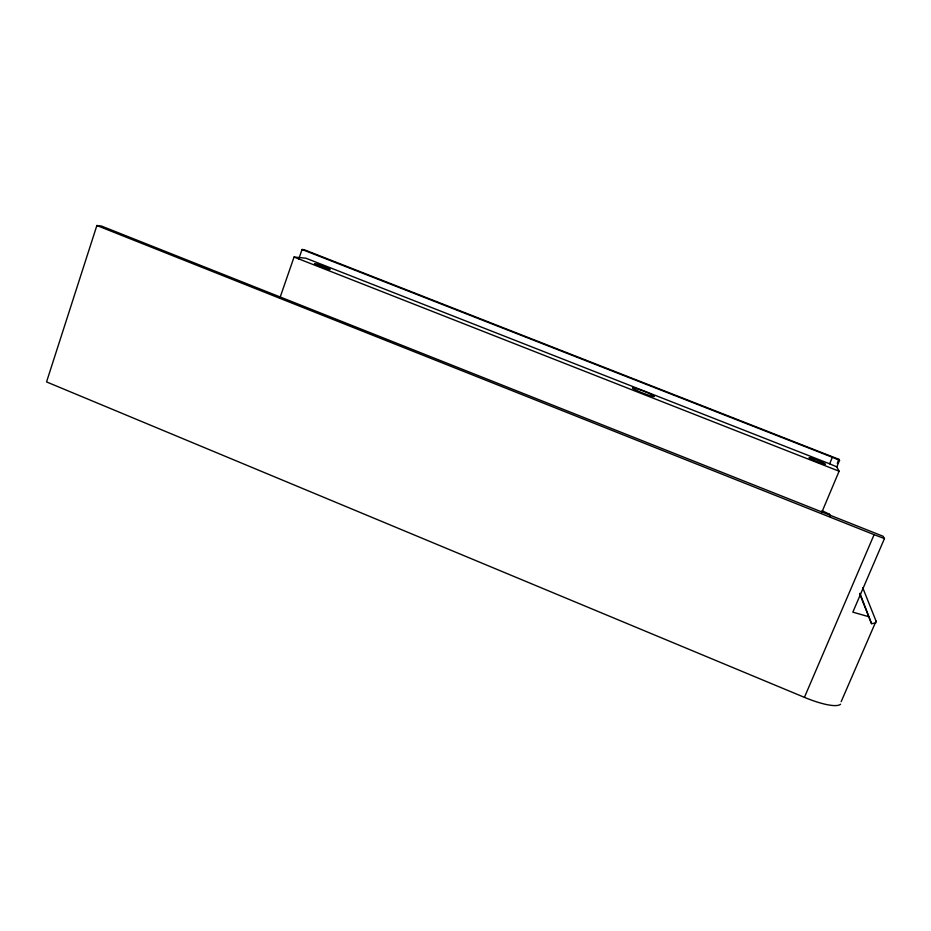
<?xml version="1.0" encoding="UTF-8"?>
<svg xmlns="http://www.w3.org/2000/svg" width="931" height="931" viewBox="0 0 931 931"><rect width="100%" height="100%" fill="white"/><g stroke="black" fill="none" stroke-linecap="round" stroke-linejoin="round"><path stroke-width="1.4" d="M862.723 587.705L876.059 621.105L875.71 623.048L871.544 623.665L859.627 593.664M868.355 616.59L852.831 612.144L884.45 538.572L883.123 536.279L101.491 226.07L96.871 225.523L46.55 381.919L804.419 697.354A41.872 9.729 24.5 0 0 840.565 704.185M279.87 298.036L294.056 257.049L305.915 258.213L829.637 463.813L836.794 466.897L839.099 471.214L821.491 513.062M298.758 259.004L302.063 249.485L304.239 249.741L838.947 459.32L839.541 460.356L836.794 466.897M829.637 463.813L832.372 457.284L839.541 460.356M837.26 463.335L838.947 459.32M804.419 697.354L874.104 534.65L884.45 538.572M841.17 701.66L876.059 621.105M302.063 249.485L832.372 457.284M294.056 257.049L839.099 471.214M96.871 225.523L874.104 534.65M822.061 510.688L829.37 514.215L830.068 515.832M859.93 593.291L871.544 623.665M829.37 514.215L830.394 516.891M811.832 459.46A8.821 0.768 21.9 0 0 825.297 464.371A8.821 0.768 21.9 0 0 814.695 459.192A8.821 0.768 21.9 0 0 811.832 459.46M317.983 265.661A8.332 0.698 19.9 0 0 330.144 269.466A8.332 0.698 19.9 0 0 318.844 264.683A8.332 0.698 19.9 0 0 317.983 265.661M637.316 390.752A11.766 1.047 21.2 0 0 654.423 396.478A11.766 1.047 21.2 0 0 638.713 389.344A11.766 1.047 21.2 0 0 637.316 390.752"/></g></svg>
